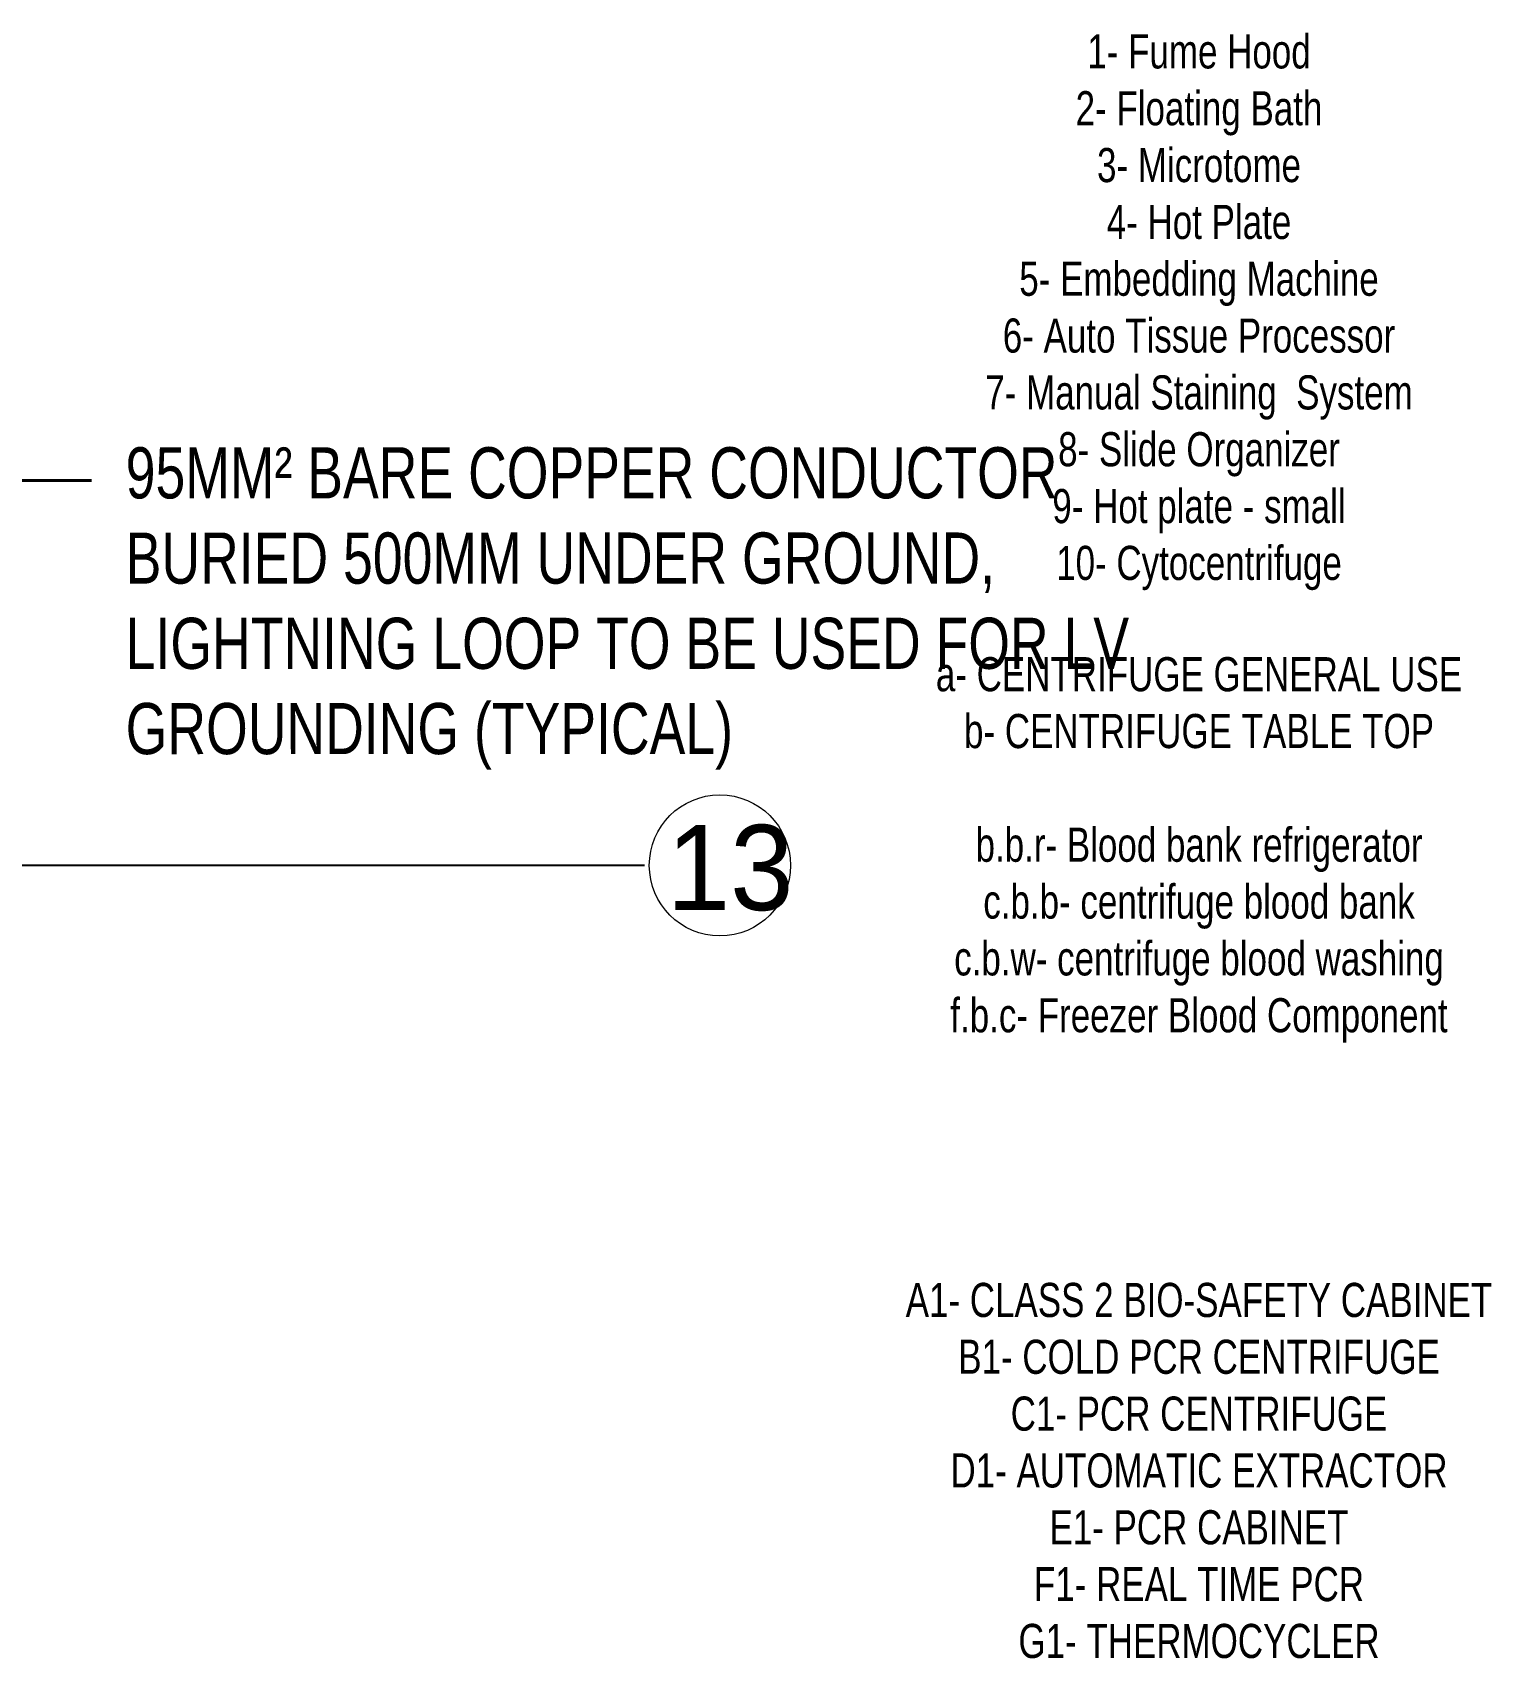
# Model space of a CAD drawing. Header units: metres. Extents: x -18745 to 220762, y -1579758 to -1356048.
# Drawn here: x 212205 to 220762, y -1459890 to -1450352 of the extents above; entities that cross this region are included whole.
import ezdxf
from ezdxf import colors
from ezdxf.entities.mleader import LeaderData, LeaderLine
from ezdxf.math import Vec2, Vec3

# ---------------------------------------------------------------- set-up
doc = ezdxf.new("R2010")
doc.units = ezdxf.units.M
doc.linetypes.add('DASHED2', pattern=[0.375, 0.25, -0.125])
doc.layers.get('0').update_dxf_attribs({"lineweight": 0})
doc.layers.add('A-100 - Copy$0$axes', color=8, linetype='Continuous')
for name, color, linetype, lineweight in [('A-100 - Copy$0$AxisBalloons_2', 8, 'Continuous', 0), ('A-100 - Copy$0$Medical Equipment and Furniture', 8, 'Continuous', 0), ('A-100 - Copy$0$TEXT', 8, 'Continuous', 0), ('E-GRND', 94, 'DASHED2', 40)]:
    doc.layers.add(name, color=color, linetype=linetype, lineweight=lineweight)
doc.styles.add('A-100 - Copy$0$Standard', font='GOTHIC.TTF')
doc.styles.add('A-100 - Copy$0$X3G_ENTITY_2587EA', font='swisscl.ttf', dxfattribs={"height": 200})
doc.styles.add('ROMANS', font='romans.shx', dxfattribs={"width": 0.85})

# ---------------------------------------------------------------- blocks, each defined once
blk = doc.blocks.new('_Origin')
at = {"color": 0, "linetype": 'ByBlock', "lineweight": -2}
blk.add_line((0, 0), (-1, 0), dxfattribs=at)
blk.add_circle((0, 0), 0.5, dxfattribs=at)
blk = doc.blocks.new('A-100 - Copy')
at = {"layer": 'A-100 - Copy$0$axes'}
blk.add_line((215795, -1455237.7, 2.4), (83877.8, -1455237.7, 2.4), dxfattribs=at)
at = {"layer": 'A-100 - Copy$0$AxisBalloons_2'}
blk.add_circle((216236.8, -1455237.7, 0), 413.9, dxfattribs=at)
at = {"layer": 'A-100 - Copy$0$Medical Equipment and Furniture', "char_height": 200, "width": 3575.279, "attachment_point": 2, "style": 'A-100 - Copy$0$X3G_ENTITY_2587EA'}
for s, insert in [('1- Fume Hood\\P2- Floating Bath\\P3- Microtome\\P4- Hot Plate\\P5- Embedding Machine\\P6- Auto Tissue Processor\\P7- Manual Staining  System\\P8- Slide Organizer\\P9- Hot plate - small\\P10- Cytocentrifuge', (219047, -1450362.5, 0)), ('a- CENTRIFUGE GENERAL USE\\Pb- CENTRIFUGE TABLE TOP\\P\\Pb.b.r- Blood bank refrigerator\\Pc.b.b- centrifuge blood bank\\Pc.b.w- centrifuge blood washing\\Pf.b.c- Freezer Blood Component', (219047, -1454016, 0)), ('A1- CLASS 2 BIO-SAFETY CABINET\\PB1- COLD PCR CENTRIFUGE\\PC1- PCR CENTRIFUGE\\PD1- AUTOMATIC EXTRACTOR\\PE1- PCR CABINET\\PF1- REAL TIME PCR\\PG1- THERMOCYCLER', (219047, -1457686.6, 0))]:
    blk.add_mtext(s, dxfattribs=dict(at, insert=insert))
at = {"layer": 'A-100 - Copy$0$TEXT', "insert": (215924.9, -1454999.9, 0), "char_height": 500, "attachment_point": 1, "style": 'A-100 - Copy$0$Standard'}
blk.add_mtext_dynamic_manual_height_columns('13', width=1.122, gutter_width=1, heights=[0], dxfattribs=at)

msp = doc.modelspace()

# ---------------------------------------------------------------- leaders
at = {"layer": 'E-GRND', "linetype": 'ByBlock', "ltscale": 400}
ml = msp.add_multileader_mtext('Standard', dxfattribs=at)
ml.set_content('{\\fArial|b0|i0|c0|p34;\\W0.75;\\C256;95MM² BARE COPPER CONDUCTOR BURIED 500MM UNDER GROUND, LIGHTNING LOOP TO BE USED FOR LV GROUNDING (TYPICAL)}', color=140, style='ROMANS')
ml.set_leader_properties(color=181, lineweight=-1)
ml.set_arrow_properties(name='ORIGIN')
ml.build(insert=Vec2(0, 0))
ml.multileader.update_dxf_attribs({"dogleg_length": 319.7, "arrow_head_size": 200})
ctx = ml.context
ctx.base_point, ctx.char_height, ctx.arrow_head_size, ctx.landing_gap_size, ctx.plane_origin, ctx.plane_x_axis, ctx.plane_y_axis = Vec3(212551.6, -1452978.9, 0), 300, 200, 200, Vec3(210689.7, -1453255.7, 0), Vec3(1, 0.000063), Vec3(-0.000063, 1)
notes = []
notes.append((ctx, [(1, (1, 1, 0), (212109.7, -1452978.9, 0), (1, 0.000063), 442, [(0, [(210878.3, -1455604.6, 0)], 0, [])])]))
ctx.mtext.insert, ctx.mtext.text_direction, ctx.mtext.rotation, ctx.mtext.width, ctx.mtext.defined_height, ctx.mtext.flow_direction = Vec3(212751.6, -1452784.8, 0), Vec3(1, 0.000063), 0.000063, 6064.581, 1842.3, 5
for ctx, leaders in notes:
    for number, flags, end, landing, length, lines in leaders:
        leader = LeaderData()
        leader.index, (leader.has_last_leader_line, leader.has_dogleg_vector, leader.attachment_direction) = number, flags
        leader.last_leader_point, leader.dogleg_vector, leader.dogleg_length = Vec3(end), Vec3(landing), length
        for number, points, colour, breaks in lines:
            line = LeaderLine()
            line.index, line.vertices, line.color, line.breaks = number, Vec3.list(points), colors.encode_raw_color(colour), breaks
            leader.lines.append(line)
        ctx.leaders.append(leader)

# ---------------------------------------------------------------- next in the draw order: block references
msp.add_blockref('A-100 - Copy', (0, 0))

doc.saveas('drawing.dxf')
